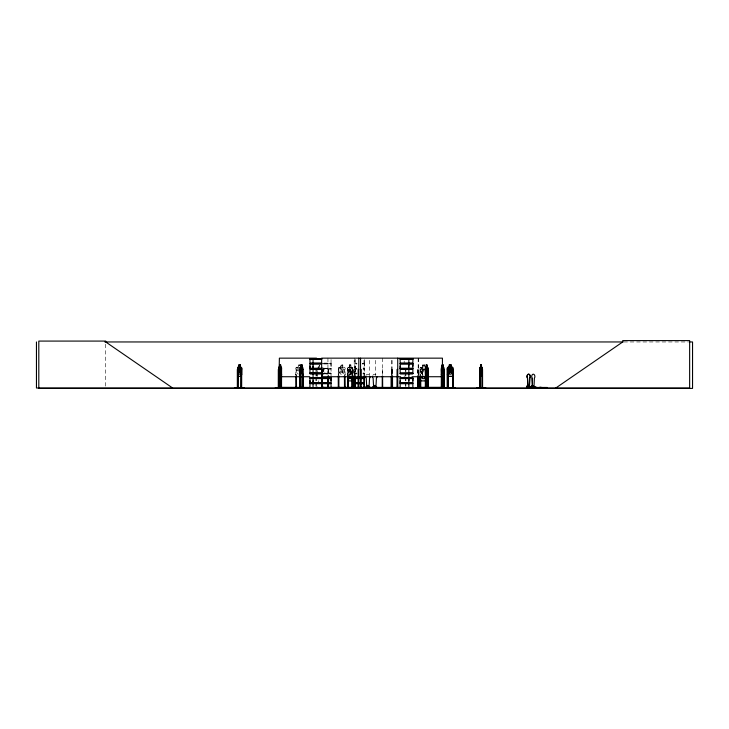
<?xml version="1.0" encoding="UTF-8"?>
<svg xmlns="http://www.w3.org/2000/svg" width="729" height="729" viewBox="0 0 729 729"><rect width="100%" height="100%" fill="white"/><g stroke="black" fill="none" stroke-linecap="round" stroke-linejoin="round"><path stroke-width="0.55" stroke-dasharray="3.65 2.73" d="M331.048 366.104L331.048 363.16L323.64 363.115M355.67 368.236L355.67 366.104M364.345 366.104L364.345 363.16L362.176 363.115M331.048 377.722L331.048 368.291L323.64 368.236M355.67 363.115L355.67 359.251M356.946 368.236C354.394 369.758 354.358 362.477 356.891 363.671M364.345 377.722L364.445 368.664M331.057 369.074L323.64 369.102M355.67 368.318L356.891 368.537M423.513 371.179C424.314 370.751 419.139 377.002 423.048 370.678C419.94 367.38 422.774 366.988 423.558 370.305M351.943 376.374L352.481 374.168L352.171 375.69M356.891 363.406L355.606 363.406L356.946 363.115M344.298 376.374L345.136 374.177M331.13 368.801L323.594 368.801M355.615 368.51L355.67 369.102M363.088 373.594L364.4 373.221M350.294 375.143L351.332 372.51L349.273 372.519L349.273 376.784M331.13 363.68L323.594 363.671M364.427 363.68L362.213 363.671M364.427 368.801L363.124 368.801M326.036 373.859L327.385 373.859M348.198 367.234L347.633 368.045L347.633 375.572M347.578 376.583L347.533 372.501L348.098 371.681L349.218 371.681M347.578 372.501L348.125 371.763L351.879 371.763L352.481 372.492L351.852 371.681L350.795 371.681M364.427 373.376L363.069 373.394M295.928 368.081L296.612 367.307L298.216 367.307L298.134 364.947L300.421 364.947M338.238 374.897L338.274 368.045L339.003 367.234L340.561 367.234L340.561 364.947L342.849 364.947L342.767 367.307L343.915 368.072L343.915 372.337L342.767 374.168L340.634 374.168L339.495 372.337L339.495 368.072L340.634 367.307L340.634 365.019L342.767 365.019M420.177 368.081L420.861 367.307L422.465 367.307L422.465 365.019L424.597 365.019L424.597 366.541M420.095 372.501L420.824 371.681L422.383 371.681L422.383 369.393L424.67 369.393M356.946 373.43L355.579 373.467L356.928 373.594M298.216 367.307L297.067 368.072L297.067 372.337L298.216 374.168M422.465 367.307L421.316 368.072L421.316 372.337L422.465 374.168M623.851 341.956L688.048 341.956M323.594 363.406L331.103 363.388M362.213 363.406L364.409 363.388M323.64 363.971L331.057 363.971L331.048 368.263M355.67 363.944L356.946 363.971M362.176 363.971L364.354 363.971L364.445 368.619M350.922 364.947L349.246 364.947L349.246 367.234M424.67 364.947L422.383 364.947L422.383 367.234L420.824 367.234L420.095 368.045L420.095 376.583M298.216 365.019L300.348 365.019M349.3 365.019L350.868 365.019M299.965 365.402L298.598 365.402L298.598 366.168M298.134 367.234L296.575 367.234L295.856 368.045L295.81 374.897M317.671 367.234L319.229 367.234M321.516 367.234L323.002 367.234M342.849 367.234L344.325 367.234L345.136 368.036L345.054 374.897M348.152 367.234L349.3 367.234M350.868 367.234L351.97 367.234M339.04 367.307L344.298 367.307M348.17 367.307L351.943 367.307M352.481 368.036L352.481 375.563L352.426 368.072L351.888 367.307M424.597 368.072L422.465 368.072L422.465 372.337M363.078 368.236L364.354 368.236M323.594 368.537L331.103 368.51M363.124 368.537L364.427 368.528M355.624 368.847L356.891 368.801M356.946 369.102L355.661 369.102L355.67 375.79M363.078 369.102L364.354 369.102M350.849 369.393L349.164 369.393L348.453 376.784M295.81 369.439L296.439 369.439L296.439 374.897M327.941 369.439L328.551 369.439L328.551 375.025M338.238 369.439L338.867 369.439L338.867 374.897M345.054 369.439L344.425 369.439L344.425 374.897M347.66 369.439L348.271 369.439L348.271 374.897M349.218 369.475L350.795 369.475M354.795 369.439L355.424 369.439L355.424 375.025M382.588 369.439L382.269 375.025M391.327 369.439L391.327 375.025L391.327 369.439L392.494 369.439L392.494 375.025M418.719 369.439L418.975 375.025L418.965 369.439M420.059 369.439L420.688 369.439L420.688 374.897M422.465 369.475L424.597 369.475M424.214 369.858L422.838 369.858L422.838 370.614L424.214 370.614M295.856 370.204L298.097 370.204M420.861 371.763L422.465 371.763L421.316 372.519L421.316 376.784M355.67 373.102L356.955 373.102M363.06 373.102L364.345 373.102L363.088 373.212M356.928 373.221L355.643 373.385M323.63 373.394L331.066 373.439M323.63 373.613L331.066 373.613M323.649 373.859L331.048 373.859M355.67 373.859L356.955 373.859M363.06 373.859L364.345 373.859M347.633 374.177L348.189 376.446M350.795 371.763L351.615 372.519L351.615 375.717M351.916 367.234L352.535 368.036M423.048 375.125C420.022 372.501 422.72 371.134 423.503 374.606M349.619 375.125L348.599 372.519L349.938 374.606L350.849 372.492L350.795 376.784M420.095 374.177L420.569 375.69M338.347 374.168L338.812 375.635L338.347 368.081M316.951 374.177L317.653 376.446M295.928 374.168L296.384 375.635M295.856 374.177L296.32 375.69M364.354 363.133L364.354 358.996M331.048 363.115L331.057 358.996M422.465 372.519L422.465 376.784M418.728 358.149L418.728 375.635M418.328 375.025L418.328 369.439L417.708 369.439L417.708 375.025M418.154 358.149L418.154 375.635M417.881 369.439L417.881 375.025M405.898 369.439L405.898 371.672M405.898 372.792L405.898 376.146M405.898 377.267L405.898 381.741M405.898 382.862L405.898 386.215M405.269 369.439L405.269 371.672M405.269 372.792L405.269 376.146M405.269 377.267L405.269 381.741M405.269 382.862L405.269 386.215M404.176 361.055L404.176 363.115M404.176 375.663L404.176 377.722M392.33 369.439L392.33 375.025M391.956 360.336L391.956 375.635M391.883 360.336L391.883 375.635M382.588 358.149L382.588 375.635M375.69 360.336L375.69 375.635M369.302 360.336L369.302 375.635M364.008 360.336L364.008 375.635M354.795 358.149L354.795 375.635M354.385 375.025L354.385 369.439L353.775 369.439L353.775 375.025M354.212 360.336L354.212 375.635M353.948 369.439L353.948 375.025M352.654 374.897L352.654 369.439L352.034 369.439L352.034 374.897M352.207 369.439L352.207 374.897M350.868 364.947L351.624 372.337L350.813 374.168L349.3 374.168L348.498 372.337L348.498 368.072L349.3 367.307L349.3 364.947M350.74 369.475L350.74 371.763M348.107 369.439L348.107 374.897M347.742 368.081L347.833 374.897M328.378 369.439L328.378 375.025M328.114 369.439L328.114 375.025M327.941 358.149L327.941 375.635M323.804 368.036L323.804 374.177M323.731 368.072L323.731 374.897M319.694 365.402L319.694 366.168M319.229 364.947L319.311 367.307M318.637 366.104L318.637 368.236M318.637 380.72L318.637 382.853M317.534 370.523L317.534 375.991M316.905 372.71L316.905 375.991M316.541 369.439L316.541 371.672M316.541 372.792L316.541 376.146M316.541 377.267L316.541 381.741M316.541 382.862L316.541 386.215M315.912 369.439L315.912 371.672M315.912 372.792L315.912 376.146M315.912 377.267L315.912 381.741M315.912 382.862L315.912 386.215M298.216 368.072L298.216 371.271M105.723 344.197L105.723 386.889M372.765 375.362A2.324 2.324 0 0 1 376.784 375.362M365.894 375.362A2.324 2.324 0 0 1 369.913 375.362M351.542 373.312L350.995 373.321L350.139 371.179L349.264 373.385L348.717 373.312L349.792 370.678L348.781 368.063L350.111 370.159L351.487 368.063L350.458 370.687L351.542 373.312M343.705 373.312L342.967 373.385L341.71 371.179C340.853 374.633 338.028 373.95 341.227 370.678C338.201 368.054 340.899 366.687 341.673 370.159C342.539 366.869 345.273 367.562 342.174 370.687L343.705 373.312M342.393 365.402L341.017 365.402L341.017 366.168L342.393 366.168L342.393 365.402M350.54 365.402L349.574 365.402L349.574 366.168L350.54 366.168L350.54 365.402M424.214 365.402L422.838 365.402L422.838 366.168L424.214 366.168L424.214 365.402M342.767 368.072L340.634 368.072L340.634 372.337L342.767 372.337L342.767 368.072M350.813 368.072L349.3 368.072L349.3 372.337L350.813 372.337L350.813 368.072M350.521 369.858L349.546 369.858L349.546 370.614L350.521 370.614L350.521 369.858M331.048 373.102L323.649 373.102L331.066 373.212"/><path stroke-width="1.09" d="M321.744 382.853L309.953 382.853L309.962 380.72M321.744 368.236L309.953 368.236L309.962 366.104M313.06 380.72L313.06 382.853L313.051 378.579M313.06 366.104L313.06 368.236L313.051 363.971M331.048 380.72L331.048 378.579L322.51 378.579M400.157 382.853L400.157 378.579L412.869 378.579L412.86 382.853L400.157 382.853L400.166 380.72M400.157 368.236L400.157 363.971L412.869 363.971L412.86 368.236L400.157 368.236L400.166 366.104M408.841 380.72L408.841 378.579L408.841 382.853M408.841 366.104L408.841 363.971L408.841 368.236M412.86 380.72L412.86 378.579M412.86 366.104L412.86 363.971M431.313 387.956L415.366 387.637L431.295 388.01M529.363 387.117L529.691 378.169A2.324 1.576 -90 0 0 529.691 374.879A2.324 1.576 -90 0 0 527.459 374.879A2.324 1.576 -90 0 0 527.459 378.169L527.75 385.996C526.903 385.094 530.01 386.479 527.659 385.55M529.473 387.117L529.792 378.169A2.324 1.576 -90 0 0 529.792 374.879A2.324 1.576 -90 0 0 527.568 374.879A2.324 1.576 -90 0 0 527.568 378.169L528.161 386.042M533.965 387.117L534.403 378.169A2.324 1.576 -90 0 0 534.403 374.879A2.324 1.576 -90 0 0 532.17 374.879A2.324 1.576 -90 0 0 532.17 378.169L532.498 387.117M528.024 385.905L527.486 385.687L528.58 386.033M532.097 385.969L533.099 386.106L533.145 385.586M533.099 385.832L532.097 385.687M527.258 385.832L528.37 386.069M528.006 385.905L527.541 385.705M531.97 385.851L532.781 385.705L532.471 386.106M532.106 385.923L532.398 385.559L532.216 386.106M532.471 385.869L533.118 386.078M374.624 385.987L374.925 385.586M309.88 387.937L321.753 387.828M313.033 388.001L313.051 383.709M321.635 369.439L322.264 369.439L322.291 387.965L331.066 387.837L331.048 383.709L322.51 383.709M367.626 385.759L368.2 385.832L367.626 385.905M375.061 385.832L374.715 385.623M400.139 388.001L412.878 387.837L412.86 383.709L400.157 383.709L400.157 387.828M427.595 376.446L427.859 374.168M427.959 374.177L427.659 376.446L425.545 376.446M443.596 376.446L443.587 367.234M481.987 376.446L481.978 367.234M281.239 376.446L281.649 374.177M302.626 376.446L303.036 374.177L302.69 376.446L300.257 376.446L299.938 374.177M438.184 387.664L455.142 387.664M476.575 387.664L485.705 387.664M275.243 387.956L284.62 387.664M281.358 388.001L281.367 387.336M296.484 388.001L296.439 375.991M241.181 376.374L241.645 374.168M363.762 388.001L363.971 387.336M351.87 380.902L352.426 376.583M352.481 378.624L351.925 380.902L348.034 380.902M325.462 387.664L330.447 387.628M344.954 388.001L344.981 387.336M364.363 387.828L345.2 387.919L356.827 387.628M345.182 387.956L345.054 375.991M452.536 376.446L453.247 374.177L452.581 376.446L447.934 376.446L447.369 374.177M389.432 387.655L394.334 387.637M348.58 377.622L349.082 377.832L349.683 376.346M425.289 388.01L425.627 367.234M442.221 367.234L441.282 368.045L441.555 376.446L443.669 376.446M441.628 367.234L441.309 388.01M482.352 374.177L482.06 376.446L479.937 376.446L479.673 368.045L480.611 367.234M426.957 378.624L426.173 380.902L420.806 380.902L420.095 378.624M278.943 367.234L278.934 376.446M300.02 388.01L299.938 368.045L300.266 367.234L301.022 367.234M300.047 368.081L300.33 367.234M278.934 387.965L278.815 369.439L278.323 369.439L278.287 388.01M279.316 387.628L279.38 376.146M316.769 387.956L316.614 387.336M321.48 387.956L321.562 387.336L400.321 387.436M354.312 388.001L354.385 376.146M360.445 387.956L360.481 387.336M405.078 387.965L405.269 387.336M421.59 377.622L422.301 377.832L423.139 376.346M351.615 376.784L350.795 378.615L349.273 378.615L348.453 376.784M238.046 367.234L237.618 388.01M426.173 367.307L425.745 372.337L426.173 374.168L426.994 374.168L427.422 368.072L426.994 365.019L426.173 365.019M425.736 376.784L424.597 378.615L422.465 378.615L421.316 376.784M526.666 387.992L527.103 388.01M528.862 387.71L528.862 386.498M530.967 388.001L531.104 386.498L532.699 386.498M531.733 387.992L531.067 387.846M533.464 386.498L533.136 387.992M540.371 387.464L540.225 388.001M540.499 388.01L540.964 388.01M542.312 387.464L542.139 388.001M542.613 387.464L542.595 388.001M544.827 388.001L544.973 387.464M544.982 387.846L545.547 387.992M546.896 387.846L547.315 387.464L531.286 387.464L531.286 386.498M447.324 387.956L447.333 368.045L447.998 367.234L449.328 367.234M309.925 373.221L321.753 373.394M369.202 388.01L369.658 386.498L369.384 387.464M373.312 387.464L373.029 386.498L372.774 387.983L373.95 388.01M376.109 387.992L375.608 387.846M375.882 387.846L376.529 387.71L376.529 386.498L376.255 387.464M555.808 388.01L622.73 341.956L622.73 340.598L689.643 340.598L689.643 388.01L36.45 388.01L36.45 341.956M528.252 388.01L528.707 388.01M531.578 387.846L531.095 387.71M365.958 388.01L366.368 387.992M369.876 388.01L365.976 387.71M376.492 387.846L372.838 387.71M295.619 387.965L295.737 387.336M419.886 387.965L419.986 387.336M104.867 341.956L623.076 341.956M689.133 341.956L692.55 341.956L692.55 388.402L38.801 388.402L38.801 341.081L105.723 341.081L105.723 341.956L172.636 388.01M316.541 358.149L279.38 358.149L279.189 368.145L279.836 370.678L279.161 373.312L280.054 371.179L280.875 373.439L280.255 370.687L280.893 368.063L279.672 368.072L279.672 372.337L280.61 372.337L280.61 368.072L280.036 370.159L279.435 368.017M309.943 358.823L321.753 358.823M400.148 358.823L412.878 358.823M321.753 358.978L309.943 358.996L309.962 363.115L321.744 363.115M309.962 359.251L321.735 359.251M400.166 359.251L412.86 359.251M309.889 363.406L321.808 363.406M400.093 363.406L412.924 363.406M309.889 363.671L321.808 363.671M400.093 363.671L412.924 363.671M321.744 363.971L309.953 363.971L309.953 368.236M237.973 376.446L241.281 376.446L241.7 374.168L241.755 368.036L240.306 367.234L240.37 364.947L238.93 364.947L238.975 367.307M443.022 364.947L443.432 372.337L442.995 374.168L442.184 374.168L441.747 368.072L442.157 364.947L443.095 364.947M449.292 364.947L451.287 364.947L451.224 367.307L452.162 368.072L452.162 372.337L451.187 374.168L449.356 374.168L448.381 372.337L448.381 368.072L449.356 367.307L449.356 365.019L451.224 365.019M238.975 365.019L240.324 365.019M279.599 365.019L280.61 365.019M300.986 365.019L301.997 365.019M442.184 365.019L443.068 365.019M480.575 365.019L481.459 365.019M442.33 365.402L442.849 365.402L442.33 366.168M480.721 365.402L481.24 365.402M480.721 366.168L481.24 366.168M238.984 367.234L237.982 367.234L237.545 368.045L237.754 388.01M279.635 367.234L278.879 367.234L278.56 368.045L278.633 388.01L278.633 387.336M280.574 367.234L281.294 367.234M301.961 367.234L303 368.072L303.109 388.001M425.554 367.234L426.219 367.234M427.021 367.234L427.932 368.072L428.014 388.01M443.022 367.234L443.97 368.036L443.897 388.01L443.843 387.336M451.251 367.234L452.554 367.234L453.247 368.036L453.265 388.01M481.413 367.234L482.352 368.036L482.37 388.01M238 367.307L241.244 367.307M278.897 367.307L281.285 367.307M300.275 367.307L302.672 367.307M425.563 367.307L427.641 367.307L427.859 368.072M441.574 367.307L443.651 367.307M447.989 367.307L452.527 367.307M479.964 367.307L482.033 367.307M241.691 368.036L241.654 388.01M281.23 367.234L281.649 368.036M425.28 368.045L425.618 376.446M427.887 368.036L427.887 388.01M447.333 368.045L447.442 388.001M479.673 368.045L479.728 388.01M309.889 368.537L321.808 368.537M400.093 368.537L412.924 368.537M309.889 368.801L321.808 368.801M400.093 368.801L412.924 368.801M321.744 369.102L309.953 369.102L309.953 373.212L321.753 373.212L309.962 373.102M241.071 369.439L241.645 369.439M281.549 369.439L281.057 369.439L281.02 388.01M302.444 369.439L302.936 369.439M358.796 369.439L358.167 369.439L358.094 388.01M360.554 369.439L361.192 369.439L361.137 388.01M397.715 369.439L397.086 369.439L397.013 388.01M425.335 369.439L425.599 388.01M441.337 369.439L441.546 388.01M447.333 369.439L447.998 369.439L448.062 388.01M479.728 369.439L479.992 388.01L480.046 387.336M412.86 373.102L400.166 373.102L400.157 369.102L412.869 369.102L412.869 373.212L400.139 373.394L412.878 373.394M309.943 373.613L321.753 373.585M400.148 373.594L412.878 373.585M309.962 373.859L321.735 373.859M400.166 373.859L412.86 373.859M237.545 374.177L238.028 376.446M441.355 374.177L441.619 376.446M479.746 374.177L480.01 376.446M238 376.374L241.244 376.374M278.897 376.374L281.285 376.374M300.275 376.374L302.672 376.374M425.563 376.374L427.641 376.374M441.574 376.374L443.651 376.374M447.989 376.374L452.527 376.374M479.964 376.374L482.033 376.374M278.87 376.446L281.303 376.446M279.38 376.729L309.779 376.729M321.635 376.729L400.64 376.729M412.031 376.729L442.43 376.729M309.953 377.722L321.744 377.722M322.51 377.722L331.057 377.722M355.816 377.722L363.771 377.722M400.157 377.722L412.869 377.722M309.889 378.023L321.808 378.023M322.455 378.023L331.121 378.023M355.752 378.023L363.826 378.023M400.093 378.023L412.924 378.023M532.17 378.169L532.398 387.117L534.075 387.117M309.889 378.287L321.808 378.287M322.455 378.287L331.121 378.287M355.752 378.287L363.826 378.287M400.093 378.287L412.924 378.287M321.744 378.579L309.953 378.579L309.953 382.853M355.816 378.579L363.771 378.579M322.51 382.853L331.057 382.853L331.057 378.579M355.816 382.853L363.771 382.853M309.889 383.144L321.808 383.144M322.455 383.144L331.121 383.144M355.752 383.144L363.826 383.144M400.093 383.144L412.924 383.144M309.889 383.408L321.808 383.408M322.455 383.408L331.121 383.408M355.752 383.408L363.826 383.408M400.093 383.408L412.924 383.408M321.744 383.709L309.953 383.709L309.953 387.828M355.816 383.709L363.771 383.709M535.05 387.272L536.599 387.272M539.651 387.272L541.2 387.272M241.017 387.336L241.7 387.336M278.268 387.336L310.226 387.436M417.644 387.336L442.503 387.336M443.642 387.336L444.189 388.01M447.269 387.336L448.062 387.336M452.581 387.336L453.374 387.336M480.247 387.336L479.7 388.01M482.033 387.336L482.607 387.336M296.512 387.527L306.007 387.664M317.607 387.527L323.029 387.527M338.939 387.527L344.352 387.527M366.222 387.628L363.361 388.01M397.779 387.628L397.715 358.149M244.397 387.664L234.565 387.956L244.406 387.956M309.962 387.71L321.735 387.71M322.373 387.71L331.048 387.71M345.2 387.664L364.345 387.71M400.166 387.71L412.86 387.71M415.366 387.664L431.313 387.664M366.614 387.846L367.042 387.992M368.737 387.846L369.257 387.974M373.485 387.846L373.048 387.71M442.494 387.628L442.43 376.146M392.357 387.965L392.33 376.146M392.111 387.956L392.156 387.336M358.932 387.655L361.702 388.01M323.895 387.965L323.804 387.336M420.779 387.956L420.688 375.991M355.333 387.965L355.424 376.146M382.679 387.965L382.588 376.146M240.324 367.307L241.017 368.072L241.017 372.337L240.324 374.168L239.03 374.168L238.337 372.337L239.03 365.019M526.775 388.001L526.502 386.498L526.684 387.464L530.083 387.464L530.083 386.498M241.181 367.307L241.645 368.072M423.941 376.346L424.797 377.832L425.463 377.622M350.257 376.346L350.868 377.832L351.342 377.622M351.907 387.919L351.989 387.336M348.088 380.902L347.533 376.583M299.901 387.974L299.892 387.336M300.047 374.168L300.321 376.446M534.876 387.71L534.876 386.498L533.282 386.498L533.282 387.464M534.694 386.498L534.694 387.464M532.644 385.431L532.699 387.464L532.771 385.431L531.924 385.431L531.924 387.464M532.516 386.498L532.516 387.71M532.052 385.431L532.052 387.464M530.265 387.71L530.265 386.498L528.68 386.498L528.68 387.464M528.042 387.464L528.17 385.431L527.322 385.431L527.322 387.464M527.441 385.431L527.441 387.464M482.58 388.01L482.552 369.439L482.088 369.439L482.06 388.01M482.279 387.336L482.279 388.01M481.459 367.307L481.486 364.947L480.539 364.947L480.575 374.168L481.386 374.168L481.823 372.337L481.386 365.019M480.639 365.019L480.639 367.307M480.192 375.991L480.22 388.01M453.31 388.01L453.31 369.439L452.645 369.439L452.581 388.01M453.101 387.336L453.083 388.01M452.846 387.336L452.873 388.01M452.773 369.439L452.709 388.01M449.328 364.947L449.292 367.234M447.879 369.439L447.934 388.01M447.797 387.336L447.779 388.01M447.56 387.336L447.542 388.01M444.161 388.01L444.161 369.439L443.697 369.439L443.669 388.01M442.43 367.981L442.43 358.149L321.635 358.149L321.708 388.01M442.221 364.947L442.257 367.307M441.801 374.897L441.829 388.01M441.728 387.336L441.601 388.01M440.589 387.436L440.589 388.01M428.187 388.01L428.151 369.439L427.695 369.439L427.668 388.01M427.057 367.307L427.021 364.947L426.146 364.947L426.246 367.307M426.884 375.991L426.957 388.01M426.811 387.336L426.811 388.01M426.328 387.336L426.328 388.01M426.255 375.991L426.183 388.01M425.827 387.336L425.827 388.01L425.8 373.804M425.481 387.336L425.481 388.01M420.615 387.336L420.615 388.01M420.059 375.991L420.132 388.01M419.038 388.01L418.975 376.146L418.965 388.01M418.719 376.146L418.719 388.01M418.656 387.336L418.646 388.01M418.373 387.336L418.373 388.01L418.328 376.146M418.154 376.146L418.209 388.01M417.981 387.336L417.927 388.01M417.881 376.146L417.826 388.01M417.708 376.146L417.653 388.01M408.851 358.996L408.841 363.115M408.841 369.102L408.851 373.212M408.851 373.613L408.841 377.722M408.841 383.709L408.851 387.828M406.937 387.436L406.937 388.01M405.98 387.436L405.971 388.01M405.898 387.336L405.825 388.01M405.342 387.336L405.342 388.01M397.642 387.336L397.642 388.01M397.159 387.336L397.159 388.01M392.548 387.336L392.548 388.01L392.494 376.146M391.956 376.146L392.002 388.01M391.883 376.146L391.883 388.01M391.4 388.01L391.327 376.146L391.254 388.01M382.269 376.146L382.233 388.01M375.317 387.464L375.317 385.431L374.25 385.431L374.259 387.464M374.095 387.436L374.095 388.01M373.139 387.436L373.139 388.01M372.738 387.436L372.738 388.01M368.446 387.464L368.446 385.431L367.38 385.431L367.38 387.464M366.441 387.464L366.158 386.498L366.222 388.01M364.318 376.146L364.354 388.01M364.281 387.336L364.281 388.01M364.008 376.146L364.008 388.01M361.256 387.336L361.256 388.01M360.554 358.149L360.509 388.01M358.868 387.336L358.832 388.01L358.796 358.149M358.24 387.336L358.24 388.01M355.497 387.336L355.497 388.01M354.795 376.146L354.75 388.01L354.722 387.336M354.44 387.336L354.44 388.01M354.212 376.146L354.267 388.01M354.048 387.336L354.021 388.01M353.948 376.146L353.893 388.01M353.775 376.146L353.72 388.01M352.654 375.991L352.708 388.01M352.481 375.991L352.481 388.01M352.408 387.336L352.307 388.01M352.207 378.178L352.162 388.01L352.034 375.991M349.519 387.436L349.519 388.01M349.118 387.436L349.118 388.01M348.271 380.365L348.325 388.01M348.107 375.991L348.152 388.01M348.025 387.336L347.997 388.01M347.833 375.991L347.779 388.01M347.66 375.991L347.66 388.01M344.425 375.991L344.498 388.01M344.352 387.336L344.352 388.01M338.939 387.336L338.939 388.01M338.867 375.991L338.867 388.01M338.238 375.991L338.311 388.01M338.165 387.336L338.165 388.01M329.043 387.436L329.043 388.01M328.606 387.336L328.606 388.01M328.551 376.146L328.533 388.01M328.378 376.146L328.433 388.01M328.214 387.336L328.278 388.01M328.114 376.146L328.114 388.01M327.941 376.146L327.941 388.01M323.731 387.336L323.658 388.01M323.175 388.01L323.175 387.336L323.029 388.01M322.191 387.336L322.191 388.01M317.534 387.336L317.607 388.01M317.461 387.336L317.461 388.01M316.978 387.336L316.978 388.01L316.905 387.336M316.468 387.336L316.586 388.01M316.277 387.436L316.277 388.01M315.985 387.336L315.912 388.01L315.839 387.527M315.32 387.436L315.32 388.01M313.051 358.996L313.06 363.115M313.06 369.102L313.051 373.212M313.051 373.613L313.06 377.722M302.653 369.439L302.681 388.01L302.626 375.991M302.444 374.897L302.407 388.01M302.025 367.234L302.025 364.947L300.949 364.947L300.949 367.234M302.079 387.336L302.07 388.01M301.961 364.947L302.499 368.072L301.997 374.168L301.05 374.168L300.548 372.337L301.022 364.947M302.006 375.991L301.934 388.01M300.239 387.336L300.23 388.01L300.202 369.439L299.71 369.439L299.737 388.01M296.366 387.336L296.366 388.01M295.81 375.991L295.883 388.01M291.418 387.436L291.418 388.01M290.242 387.436L290.242 388.01M281.585 368.036L281.522 388.01M281.33 369.439L281.239 388.01M280.574 364.947L280.547 367.307M280.009 376.146L280.082 388.01M279.936 387.336L279.936 388.01M279.808 387.436L279.808 388.01M279.453 387.336L279.453 388.01M244.37 388.01L234.601 388.01M241.454 373.804L241.454 388.01M241.381 387.336L241.335 388.01M241.263 369.439L241.217 388.01M241.071 373.804L241.026 388.01M240.306 364.947L240.26 367.307M237.344 388.01L237.326 369.439L237.9 369.439L237.909 388.01L237.946 387.336L237.28 387.336L237.28 388.01M377.093 376.519A2.324 2.324 0 0 1 376.419 378.169L375.936 387.117L373.613 387.117L373.13 378.169A2.324 2.324 0 0 1 372.455 376.519M370.223 376.519A2.324 2.324 0 0 1 369.548 378.169L369.065 387.117L366.742 387.117L366.259 378.169A2.324 2.324 0 0 1 365.584 376.519M427.44 373.312L426.684 371.179L425.927 373.403L426.492 370.678L426 368.027L426.994 368.072L426.994 372.337L426.173 372.337L426.192 368.045L426.665 370.159C428.133 364.536 426.283 372.036 427.44 373.312M443.451 373.312L442.685 371.179L441.92 373.312L442.503 370.678L442.002 368.027L442.995 368.072L442.995 372.337L442.184 372.337L442.193 368.045L442.676 370.159C444.134 364.536 442.293 372.036 443.451 373.312M481.833 373.312L481.076 371.179L480.311 373.312L480.894 370.678L480.393 368.027L481.386 368.072L481.386 372.337L480.575 372.337L480.584 368.045L481.067 370.159C482.525 364.536 480.675 372.036 481.833 373.312M302.316 373.312L301.432 371.179L300.548 373.312L301.223 370.678L300.64 368.027L301.414 370.159L302.28 368.063L301.633 370.687L302.316 373.312M240.807 373.312L239.604 371.179L238.401 373.403L239.303 370.678L238.511 368.027L239.577 370.159L240.752 368.063L239.877 370.687L240.807 373.312M452.035 373.312L451.406 373.385L450.331 371.179C449.593 374.797 447.232 373.458 449.911 370.678C447.324 368.09 449.629 366.669 450.303 370.159C450.941 366.669 453.402 368.072 450.722 370.687L452.035 373.312M281.112 372.337L280.61 374.168L279.672 374.168L279.161 372.337L279.562 364.947L280.647 364.947L281.112 372.337M526.484 387.71L547.515 387.974L526.484 387.71M412.878 358.996L400.148 358.996L400.166 363.115L412.869 363.115L412.869 358.996M240.096 365.402L239.267 365.402L239.267 366.168L240.096 366.168L240.096 365.402M280.446 365.402L279.836 365.402L279.836 366.168L280.446 366.168L280.446 365.402M301.824 365.402L301.223 365.402L301.223 366.168L301.824 366.168L301.824 365.402M426.848 365.402L426.319 366.168L426.848 365.402M450.859 365.402L449.684 365.402L449.684 366.168L450.859 366.168L450.859 365.402M240.324 368.072L239.03 368.072L239.03 372.337L240.324 372.337L240.324 368.072M301.997 368.072L301.05 368.072L301.05 372.337L301.997 372.337L301.997 368.072M451.187 368.072L449.356 368.072L449.356 372.337L451.187 372.337L451.187 368.072"/></g></svg>
